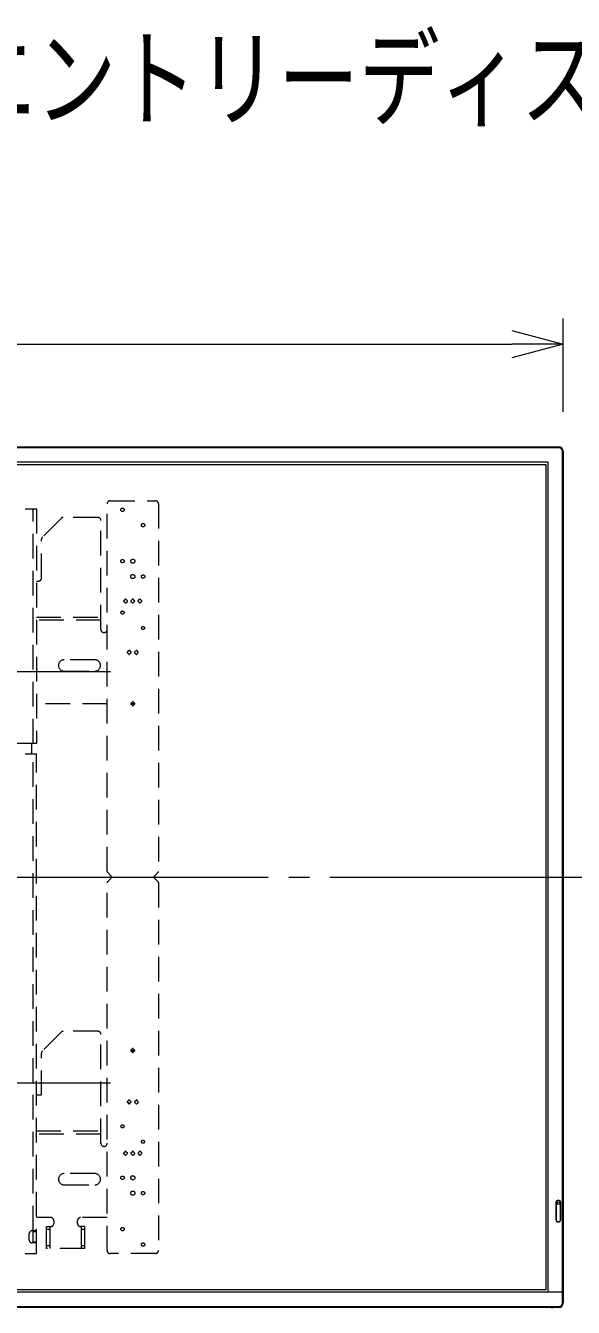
# Model space of a CAD drawing. Units: millimetres on the paper. Extents: x -63 to 65, y -59 to 59.
# Drawn here: x -4.6 to 22.1, y -2.9 to 59.4 of the extents above; entities that cross this region are included whole.
import ezdxf
from ezdxf.enums import TextEntityAlignment as Align

# ---------------------------------------------------------------- set-up
doc = ezdxf.new("R2010")
doc.units = ezdxf.units.MM
doc.linetypes.add('DASHED1', pattern=[1.8, 1.2, -0.6])
doc.linetypes.add('LONG_CHAIN', pattern=[21, 18, -1, 1, -1])
doc.layers.add('0-0_MOJI1', color=7, linetype='Continuous')
for name, color, linetype, lineweight in [('0-3_GAIKEI', 4, 'Continuous', 9), ('0-4_SUNPOU', 7, 'Continuous', 9), ('0-5_0', 7, 'Continuous', 9)]:
    doc.layers.add(name, color=color, linetype=linetype, lineweight=lineweight)
doc.styles.add('ＭＳ ゴシック', font='')
doc.styles.get('ＭＳ ゴシック').set_extended_font_data('MS Gothic')

# ---------------------------------------------------------------- blocks, each defined once
blk = doc.blocks.new('_Open30')
at = {"layer": '0-5_0'}
blk.add_line((0, 0), (-1, 0), dxfattribs=at)
blk.add_lwpolyline([(-1, 0.2679), (0, 0), (-1, -0.2679)], dxfattribs=at)

msp = doc.modelspace()

# ---------------------------------------------------------------- linework, layer by layer
at = {"layer": '0-3_GAIKEI', "color": 7}
for p, q in [((-51.299, 38.917), (21.365, 38.917)), ((21.59, 38.692), (21.59, -2.204)), ((21.59, -2.204), (21.59, -2.724)), ((21.365, -2.949), (-51.299, -2.949)), ((21.005, -2.949), (21.095, -2.949))]:
    msp.add_line(p, q, dxfattribs=at)
at = {"layer": '0-3_GAIKEI'}
for p, q in [((21.365, 38.877), (-51.299, 38.877)), ((21.365, 38.877), (21.365, 38.917)), ((21.55, -2.204), (21.55, 38.692)), ((21.59, 38.692), (21.55, 38.692)), ((20.733, 38.059), (20.733, -2.091)), ((21.23, 2.149), (21.23, 1.324)), ((21.237, 2.149), (21.24, 2.149)), ((21.237, 2.149), (21.237, 1.324)), ((21.24, 2.149), (21.24, 1.324)), ((21.457, 2.149), (21.454, 2.149)), ((21.457, 1.324), (21.457, 2.149)), ((21.464, 1.324), (21.464, 2.149)), ((21.237, 1.324), (21.24, 1.324)), ((21.55, -2.204), (-51.484, -2.204)), ((20.733, -2.091), (-50.667, -2.091)), ((21.55, -2.204), (20.845, -2.204)), ((21.55, -2.724), (21.55, -2.204)), ((21.59, -2.204), (21.55, -2.204)), ((21.55, -2.204), (21.59, -2.204)), ((-51.299, -2.909), (21.365, -2.909)), ((21.365, -2.949), (21.365, -2.909)), ((21.55, -2.724), (21.59, -2.724))]:
    msp.add_line(p, q, dxfattribs=at)
at = {"layer": '0-3_GAIKEI', "color": 134, "linetype": 'DASHED1'}
for p, q in [((-0.472, 36.299), (1.728, 36.299)), ((-8.217, 35.904), (-4.067, 35.904)), ((-4.217, 24.484), (-4.217, 35.904)), ((-4.067, 35.904), (-4.067, 24.484)), ((-0.622, 18.255), (-0.622, 36.149)), ((1.878, 36.149), (1.878, 18.255)), ((-2.861, 35.44), (-3.773, 34.528)), ((-1.072, 35.484), (-2.755, 35.484)), ((-0.922, 30.034), (-0.922, 35.334)), ((-3.817, 32.534), (-3.817, 34.422)), ((-4.067, 32.384), (-3.967, 32.384)), ((0.26, 31.507), (0.189, 31.436)), ((0.189, 31.401), (0.26, 31.33)), ((0.366, 31.436), (0.295, 31.507)), ((0.295, 31.33), (0.366, 31.401)), ((0.61, 31.507), (0.539, 31.436)), ((0.539, 31.401), (0.61, 31.33)), ((0.716, 31.436), (0.645, 31.507)), ((0.645, 31.33), (0.716, 31.401)), ((0.889, 31.436), (0.96, 31.507)), ((0.96, 31.33), (0.889, 31.401)), ((0.995, 31.507), (1.066, 31.436)), ((1.066, 31.401), (0.995, 31.33)), ((-4.067, 30.634), (-0.922, 30.634)), ((-0.922, 30.484), (-4.067, 30.484)), ((0.364, 28.936), (0.435, 29.007)), ((0.435, 28.83), (0.364, 28.901)), ((0.47, 29.007), (0.541, 28.936)), ((0.541, 28.901), (0.47, 28.83)), ((0.785, 29.007), (0.714, 28.936)), ((0.714, 28.901), (0.785, 28.83)), ((0.891, 28.936), (0.82, 29.007)), ((0.82, 28.83), (0.891, 28.901)), ((-1.217, 28.559), (-2.717, 28.559)), ((-2.717, 28.009), (-1.217, 28.009)), ((-0.622, 26.419), (-4.067, 26.419)), ((0.723, 26.419), (0.532, 26.419)), ((0.539, 26.436), (0.61, 26.507)), ((0.61, 26.33), (0.539, 26.401)), ((0.645, 26.507), (0.716, 26.436)), ((0.716, 26.401), (0.645, 26.33)), ((-4.067, 24.484), (-8.217, 24.484)), ((-4.302, 24.484), (-4.302, 23.984)), ((-8.217, 23.984), (-4.067, 23.984)), ((-4.217, 0.784), (-4.217, 23.984)), ((-0.408, 18.019), (-0.608, 18.219)), ((1.863, 18.219), (1.663, 18.019)), ((-0.622, -0.181), (-0.622, 17.713)), ((-0.608, 17.748), (-0.408, 17.948)), ((1.663, 17.948), (1.863, 17.748)), ((1.878, 17.713), (1.878, -0.181)), ((-2.861, 10.44), (-3.773, 9.528)), ((-1.072, 10.484), (-2.755, 10.484)), ((-0.922, 5.034), (-0.922, 10.334)), ((-3.817, 7.384), (-3.817, 9.422)), ((0.532, 9.549), (0.723, 9.549)), ((0.61, 9.637), (0.539, 9.566)), ((0.539, 9.531), (0.61, 9.46)), ((0.716, 9.566), (0.645, 9.637)), ((0.645, 9.46), (0.716, 9.531)), ((-4.067, 7.384), (-3.817, 7.384)), ((0.435, 7.137), (0.364, 7.066)), ((0.364, 7.031), (0.435, 6.96)), ((0.541, 7.066), (0.47, 7.137)), ((0.47, 6.96), (0.541, 7.031)), ((0.714, 7.066), (0.785, 7.137)), ((0.785, 6.96), (0.714, 7.031)), ((0.82, 7.137), (0.891, 7.066)), ((0.891, 7.031), (0.82, 6.96)), ((-4.067, 5.634), (-0.922, 5.634)), ((-0.922, 5.484), (-4.067, 5.484)), ((0.189, 4.566), (0.26, 4.637)), ((0.26, 4.46), (0.189, 4.531)), ((0.295, 4.637), (0.366, 4.566)), ((0.366, 4.531), (0.295, 4.46)), ((0.539, 4.566), (0.61, 4.637)), ((0.61, 4.46), (0.539, 4.531)), ((0.645, 4.637), (0.716, 4.566)), ((0.716, 4.531), (0.645, 4.46)), ((0.96, 4.637), (0.889, 4.566)), ((0.889, 4.531), (0.96, 4.46)), ((1.066, 4.566), (0.995, 4.637)), ((0.995, 4.46), (1.066, 4.531)), ((-1.217, 3.559), (-2.717, 3.559)), ((-2.717, 3.009), (-1.217, 3.009)), ((-3.367, 1.419), (-4.067, 1.419)), ((-3.217, 1.269), (-3.217, 1.134)), ((-2.067, 1.134), (-2.067, 1.269)), ((-0.622, 1.419), (-1.917, 1.419)), ((-4.417, 0.334), (-4.417, 0.634)), ((-4.267, 0.784), (-4.067, 0.784)), ((-4.217, 0.184), (-4.217, 0.784)), ((-4.067, 0.734), (-4.217, 0.734)), ((-3.567, 0.984), (-3.367, 0.984)), ((-3.567, -0.081), (-3.567, 0.984)), ((-3.417, 0.834), (-3.567, 0.834)), ((-3.417, 0.984), (-3.417, -0.081)), ((-1.717, 0.984), (-1.917, 0.984)), ((-1.867, -0.081), (-1.867, 0.984)), ((-1.717, 0.834), (-1.867, 0.834)), ((-1.717, 0.984), (-1.717, -0.081)), ((-4.067, 0.184), (-4.267, 0.184)), ((-4.217, 0.234), (-4.067, 0.234)), ((-3.567, 0.069), (-3.417, 0.069)), ((-1.867, 0.069), (-1.717, 0.069)), ((-1.717, -0.081), (-3.567, -0.081)), ((1.728, -0.331), (-0.472, -0.331))]:
    msp.add_line(p, q, dxfattribs=at)
at = {"layer": '0-3_GAIKEI', "color": 134, "linetype": 'LONG_CHAIN'}
for p, q in [((-29.472, 27.984), (-0.462, 27.984)), ((-52.774, 17.984), (22.835, 17.984)), ((-29.472, 7.984), (-0.462, 7.984))]:
    msp.add_line(p, q, dxfattribs=at)
at = {"layer": '0-3_GAIKEI'}
for points in [[(20.845, -2.204), (20.845, 38.172), (-50.779, 38.172)], [(-50.667, -2.091), (-50.667, 38.059), (20.733, 38.059)], [(21.457, 1.324), (21.454, 1.324), (21.454, 2.149)]]:
    msp.add_lwpolyline(points, dxfattribs=at)
at = {"layer": '0-3_GAIKEI', "color": 134, "linetype": 'DASHED1'}
msp.add_lwpolyline([(-8.217, -0.331), (-4.067, -0.331), (-4.067, 23.984)], dxfattribs=at)
for centre, radius in [((0.128, 35.859), 0.0825), ((1.128, 35.109), 0.0825), ((0.128, 33.359), 0.0825), ((0.628, 33.359), 0.1), ((0.628, 32.609), 0.1), ((1.128, 32.609), 0.0825), ((0.128, 30.859), 0.075), ((1.128, 30.109), 0.075), ((0.128, 5.859), 0.075), ((1.128, 5.109), 0.075), ((0.128, 3.359), 0.0825), ((0.628, 3.359), 0.1), ((0.628, 2.609), 0.1), ((1.128, 2.609), 0.0825), ((0.128, 0.859), 0.0825), ((1.128, 0.109), 0.0825)]:
    msp.add_circle(centre, radius, dxfattribs=at)
at = {"layer": '0-3_GAIKEI'}
for radius in [0.065, 0.0625]:
    msp.add_circle((21.347, 2.124), radius, dxfattribs=at)
at = {"layer": '0-3_GAIKEI', "color": 7}
for centre, start, end in [((21.365, 38.692), 360, 90), ((21.365, -2.724), 270, 0)]:
    msp.add_arc(centre, 0.225, start, end, dxfattribs=at)
at = {"layer": '0-3_GAIKEI'}
for centre, radius, start, end in [((21.365, 38.692), 0.185, 360, 90), ((21.347, 2.149), 0.117, 0, 180), ((21.347, 2.149), 0.11, 0, 180), ((21.347, 2.149), 0.107, 0, 180), ((21.347, 1.324), 0.117, 180, 0), ((21.347, 1.324), 0.11, 180, 0), ((21.347, 1.324), 0.107, 180, 0), ((21.365, -2.724), 0.185, 270, 0)]:
    msp.add_arc(centre, radius, start, end, dxfattribs=at)
at = {"layer": '0-3_GAIKEI', "color": 134, "linetype": 'DASHED1'}
for centre, radius, start, end in [((-0.472, 36.149), 0.15, 90, 180), ((1.728, 36.149), 0.15, 0, 90), ((-2.755, 35.334), 0.15, 90, 135), ((-1.072, 35.334), 0.15, 0, 90), ((-3.667, 34.422), 0.15, 135, 180), ((-3.967, 32.534), 0.15, 270, 360), ((0.207, 31.419), 0.025, 135, 225), ((0.278, 31.49), 0.025, 45, 135), ((0.278, 31.348), 0.025, 225, 315), ((0.348, 31.419), 0.025, 315, 45), ((0.557, 31.419), 0.025, 135, 225), ((0.628, 31.49), 0.025, 45, 135), ((0.628, 31.348), 0.025, 225, 315), ((0.698, 31.419), 0.025, 315, 45), ((0.907, 31.419), 0.025, 135, 225), ((0.978, 31.49), 0.025, 45, 135), ((0.978, 31.348), 0.025, 225, 315), ((1.048, 31.419), 0.025, 315, 45), ((-0.772, 30.034), 0.15, 180, 0), ((0.382, 28.919), 0.025, 135, 225), ((0.453, 28.99), 0.025, 45, 135), ((0.453, 28.848), 0.025, 225, 315), ((0.523, 28.919), 0.025, 315, 45), ((0.732, 28.919), 0.025, 135, 225), ((0.803, 28.99), 0.025, 45, 135), ((0.803, 28.848), 0.025, 225, 315), ((0.873, 28.919), 0.025, 315, 45), ((-2.717, 28.284), 0.275, 90, 270), ((-1.217, 28.284), 0.275, 270, 90), ((0.557, 26.419), 0.025, 135, 225), ((0.628, 26.49), 0.025, 45, 135), ((0.628, 26.348), 0.025, 225, 315), ((0.698, 26.419), 0.025, 315, 45), ((-0.572, 18.255), 0.05, 180, 225), ((1.828, 18.255), 0.05, 315, 360), ((-0.572, 17.713), 0.05, 135, 180), ((-0.443, 17.984), 0.05, 315, 45), ((1.698, 17.984), 0.05, 135, 225), ((1.828, 17.713), 0.05, 0, 45), ((-2.755, 10.334), 0.15, 90, 135), ((-1.072, 10.334), 0.15, 0, 90), ((-3.667, 9.422), 0.15, 135, 180), ((0.557, 9.549), 0.025, 135, 225), ((0.628, 9.62), 0.025, 45, 135), ((0.628, 9.478), 0.025, 225, 315), ((0.698, 9.549), 0.025, 315, 45), ((0.382, 7.049), 0.025, 135, 225), ((0.453, 7.12), 0.025, 45, 135), ((0.453, 6.978), 0.025, 225, 315), ((0.523, 7.049), 0.025, 315, 45), ((0.732, 7.049), 0.025, 135, 225), ((0.803, 7.12), 0.025, 45, 135), ((0.803, 6.978), 0.025, 225, 315), ((0.873, 7.049), 0.025, 315, 45), ((-0.772, 5.034), 0.15, 180, 0), ((0.207, 4.549), 0.025, 135, 225), ((0.278, 4.62), 0.025, 45, 135), ((0.278, 4.478), 0.025, 225, 315), ((0.348, 4.549), 0.025, 315, 45), ((0.557, 4.549), 0.025, 135, 225), ((0.628, 4.62), 0.025, 45, 135), ((0.628, 4.478), 0.025, 225, 315), ((0.698, 4.549), 0.025, 315, 45), ((0.907, 4.549), 0.025, 135, 225), ((0.978, 4.62), 0.025, 45, 135), ((0.978, 4.478), 0.025, 225, 315), ((1.048, 4.549), 0.025, 315, 45), ((-2.717, 3.284), 0.275, 90, 270), ((-1.217, 3.284), 0.275, 270, 90), ((-3.367, 1.269), 0.15, 0, 90), ((-1.917, 1.269), 0.15, 90, 180), ((-4.267, 0.634), 0.15, 90, 180), ((-3.367, 1.134), 0.15, 270, 360), ((-1.917, 1.134), 0.15, 180, 270), ((-4.267, 0.334), 0.15, 180, 270), ((-0.472, -0.181), 0.15, 180, 270), ((1.728, -0.181), 0.15, 270, 360)]:
    msp.add_arc(centre, radius, start, end, dxfattribs=at)
at = {"layer": '0-4_SUNPOU'}
for p, q in [((21.59, 40.623), (21.59, 45.167)), ((-49.024, 43.917), (19.09, 43.917))]:
    msp.add_line(p, q, dxfattribs=at)

# ---------------------------------------------------------------- block references
at = {"layer": '0-4_SUNPOU', "xscale": 2.5, "yscale": 2.5}
msp.add_blockref('_Open30', (21.59, 43.917), dxfattribs=at)

# ---------------------------------------------------------------- texts
at = {"layer": '0-0_MOJI1', "style": 'ＭＳ ゴシック', "width": 0.75}
msp.add_text('６５Ｖ型\u3000４Ｋエントリーディスプレイ（壁掛金具付）', height=3.848, dxfattribs=at).set_placement((-35.602, 53.768), align=Align.BOTTOM_LEFT)

doc.saveas('drawing.dxf')
